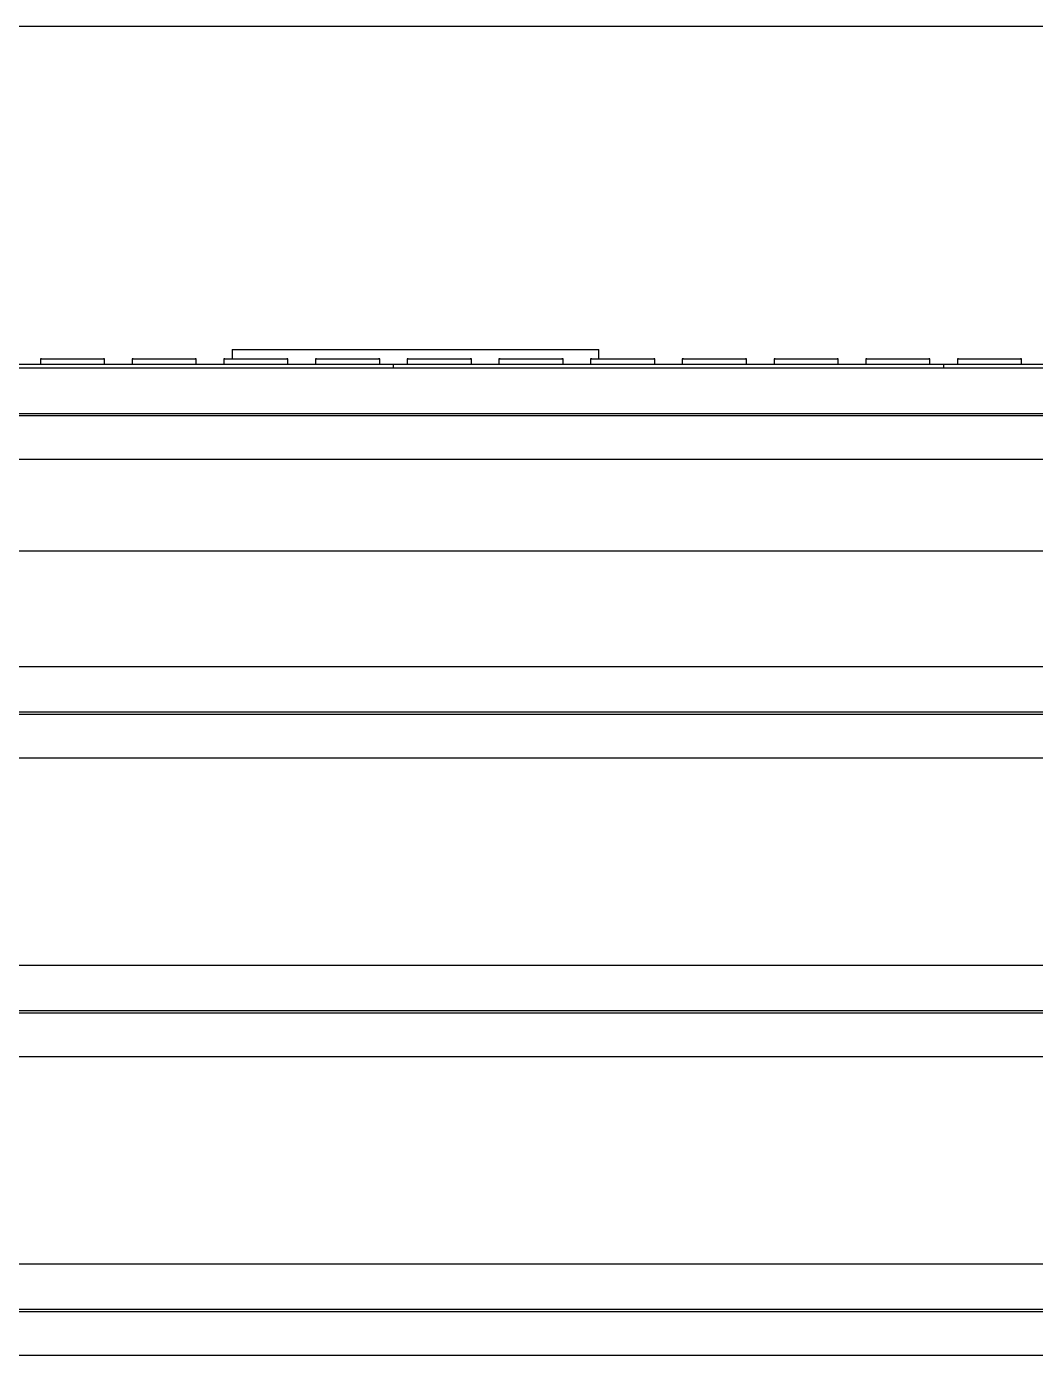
# Model space of a CAD drawing. Header units: millimetres. Extents: x 663313 to 1226001, y 1431724 to 1620898.
# Drawn here: x 808759 to 809309, y 1509406 to 1510131 of the extents above; entities that cross this region are included whole.
import ezdxf

# ---------------------------------------------------------------- set-up
doc = ezdxf.new("R2010")
doc.units = ezdxf.units.MM
for name, pattern in [('CENTER', [50.8, 31.75, -6.35, 6.35, -6.35]), ('DPA_Grid _ Level 100', [1000, 550, -160, 130, -160]), ('TA_GL_000.70000', [1.925, 0.7, -0.175, 0.175, -0.175, 0.7])]:
    doc.linetypes.add(name, pattern=pattern)
doc.layers.add('000 - 0_HIDE_OBJ_FRAMING_DEF_SUB', color=7, linetype='Continuous', plot=False)
for name, color, linetype in [('000 - 0_SYM_DWG_GRIDLINE_MAIN_COLOR_251', 7, 'Continuous'), ('000 - CONCRETE_EX_BUILDING_SUB_COLOR_251', 7, 'Continuous'), ('000 - GRID', 7, 'CENTER')]:
    doc.layers.add(name, color=color, linetype=linetype)
doc.styles.add('TA', font='', dxfattribs={"height": 4.5})
doc.styles.get('TA').set_extended_font_data('Cordia New')

# ---------------------------------------------------------------- blocks, each defined once
blk = doc.blocks.new('*U4807')
at = {"layer": '000 - 0_SYM_DWG_GRIDLINE_MAIN_COLOR_251', "color": 7, "linetype": 'ByBlock', "ltscale": 5}
blk.add_line((12, 0), (-308, 0), dxfattribs=at)
at = {"color": 7, "style": 'TA', "flags": 1}
blk.add_attdef('LOCATION', (6, -6), '', height=4.5, rotation=270, dxfattribs=at)
blk = doc.blocks.new('W-1-PP18-ST_ENT4_REV00_20260602-143416_ELEVATION_1_DIMS')
at = {"layer": '000 - GRID', "color": 7, "linetype": 'TA_GL_000.70000', "xscale": 50, "yscale": 50, "zscale": 50, "rotation": 180}
blk.add_blockref('*U4807', (0, 102340), dxfattribs=at)
blk = doc.blocks.new('DR_Door-Overhead-Rolling - RS-24526168-ENT 4 ELE-1 sheet')
at = {"layer": '000 - CONCRETE_EX_BUILDING_SUB_COLOR_251', "color": 7}
blk.add_line((1807073.81, 102526.11), (1805109.09, 102526.11), dxfattribs=at)
blk = doc.blocks.new('DPA_GM-Stoplogs Line Based 250_post100_A  - Base 250 one plate-20236541-ENT 4 ELE-1 sheet')
at = {"layer": '000 - CONCRETE_EX_BUILDING_SUB_COLOR_251', "color": 7}
for p, q in [((1806193.229863, 102350), (1806393.229863, 102350)), ((1806193.229863, 102350), (1806193.229863, 102345)), ((1806393.229863, 102345), (1806393.229863, 102350))]:
    blk.add_line(p, q, dxfattribs=at)
blk = doc.blocks.new('DPA_GM_Tactile Tile Line Base - Decision Tactile-22558785-ENT 4 ELE-1 sheet')
at = {"layer": '000 - CONCRETE_EX_BUILDING_SUB_COLOR_251', "color": 7}
for p, q in [((1805981.19, 102342), (1806281.19, 102342)), ((1806088.69, 102345), (1806088.69, 102342)), ((1806089.29, 102345), (1806088.69, 102345)), ((1806088.69, 102345), (1806089.29, 102345)), ((1806088.69, 102345), (1806088.69, 102342)), ((1806089.29, 102345), (1806088.69, 102345)), ((1806088.69, 102345), (1806089.29, 102345)), ((1806088.69, 102345), (1806088.69, 102342)), ((1806089.29, 102345), (1806088.69, 102345)), ((1806088.69, 102345), (1806089.29, 102345)), ((1806088.69, 102345), (1806088.69, 102342)), ((1806089.29, 102345), (1806088.69, 102345)), ((1806088.69, 102345), (1806089.29, 102345)), ((1806088.69, 102345), (1806088.69, 102342)), ((1806089.29, 102345), (1806088.69, 102345)), ((1806088.69, 102345), (1806089.29, 102345)), ((1806088.69, 102345), (1806088.69, 102342)), ((1806089.29, 102345), (1806088.69, 102345)), ((1806088.69, 102345), (1806106.19, 102345)), ((1806106.19, 102345), (1806123.69, 102345)), ((1806123.69, 102345), (1806123.09, 102345)), ((1806123.09, 102345), (1806123.69, 102345)), ((1806123.69, 102345), (1806123.09, 102345)), ((1806123.09, 102345), (1806123.69, 102345)), ((1806123.69, 102345), (1806123.09, 102345)), ((1806123.09, 102345), (1806123.69, 102345)), ((1806123.69, 102345), (1806123.09, 102345)), ((1806123.09, 102345), (1806123.69, 102345)), ((1806123.69, 102345), (1806123.09, 102345)), ((1806123.09, 102345), (1806123.69, 102345)), ((1806123.69, 102345), (1806123.09, 102345)), ((1806123.69, 102342), (1806123.69, 102345)), ((1806123.69, 102342), (1806123.69, 102345)), ((1806123.69, 102342), (1806123.69, 102345)), ((1806123.69, 102342), (1806123.69, 102345)), ((1806123.69, 102342), (1806123.69, 102345)), ((1806123.69, 102342), (1806123.69, 102345)), ((1806138.69, 102345), (1806138.69, 102342)), ((1806139.29, 102345), (1806138.69, 102345)), ((1806138.69, 102345), (1806139.29, 102345)), ((1806138.69, 102345), (1806138.69, 102342)), ((1806139.29, 102345), (1806138.69, 102345)), ((1806138.69, 102345), (1806139.29, 102345)), ((1806138.69, 102345), (1806138.69, 102342)), ((1806139.29, 102345), (1806138.69, 102345)), ((1806138.69, 102345), (1806139.29, 102345)), ((1806138.69, 102345), (1806138.69, 102342)), ((1806139.29, 102345), (1806138.69, 102345)), ((1806138.69, 102345), (1806139.29, 102345)), ((1806138.69, 102345), (1806138.69, 102342)), ((1806139.29, 102345), (1806138.69, 102345)), ((1806138.69, 102345), (1806139.29, 102345)), ((1806138.69, 102345), (1806138.69, 102342)), ((1806139.29, 102345), (1806138.69, 102345)), ((1806138.69, 102345), (1806156.19, 102345)), ((1806156.19, 102345), (1806173.69, 102345)), ((1806173.69, 102345), (1806173.09, 102345)), ((1806173.09, 102345), (1806173.69, 102345)), ((1806173.69, 102345), (1806173.09, 102345)), ((1806173.09, 102345), (1806173.69, 102345)), ((1806173.69, 102345), (1806173.09, 102345)), ((1806173.09, 102345), (1806173.69, 102345)), ((1806173.69, 102345), (1806173.09, 102345)), ((1806173.09, 102345), (1806173.69, 102345)), ((1806173.69, 102345), (1806173.09, 102345)), ((1806173.09, 102345), (1806173.69, 102345)), ((1806173.69, 102345), (1806173.09, 102345)), ((1806173.69, 102342), (1806173.69, 102345)), ((1806173.69, 102342), (1806173.69, 102345)), ((1806173.69, 102342), (1806173.69, 102345)), ((1806173.69, 102342), (1806173.69, 102345)), ((1806173.69, 102342), (1806173.69, 102345)), ((1806173.69, 102342), (1806173.69, 102345)), ((1806188.69, 102345), (1806188.69, 102342)), ((1806189.29, 102345), (1806188.69, 102345)), ((1806188.69, 102345), (1806189.29, 102345)), ((1806188.69, 102345), (1806188.69, 102342)), ((1806189.29, 102345), (1806188.69, 102345)), ((1806188.69, 102345), (1806189.29, 102345)), ((1806188.69, 102345), (1806188.69, 102342)), ((1806189.29, 102345), (1806188.69, 102345)), ((1806188.69, 102345), (1806189.29, 102345)), ((1806188.69, 102345), (1806188.69, 102342)), ((1806189.29, 102345), (1806188.69, 102345)), ((1806188.69, 102345), (1806189.29, 102345)), ((1806188.69, 102345), (1806188.69, 102342)), ((1806189.29, 102345), (1806188.69, 102345)), ((1806188.69, 102345), (1806189.29, 102345)), ((1806188.69, 102345), (1806188.69, 102342)), ((1806189.29, 102345), (1806188.69, 102345)), ((1806188.69, 102345), (1806206.19, 102345)), ((1806206.19, 102345), (1806223.69, 102345)), ((1806223.69, 102345), (1806223.09, 102345)), ((1806223.09, 102345), (1806223.69, 102345)), ((1806223.69, 102345), (1806223.09, 102345)), ((1806223.09, 102345), (1806223.69, 102345)), ((1806223.69, 102345), (1806223.09, 102345)), ((1806223.09, 102345), (1806223.69, 102345)), ((1806223.69, 102345), (1806223.09, 102345)), ((1806223.09, 102345), (1806223.69, 102345)), ((1806223.69, 102345), (1806223.09, 102345)), ((1806223.09, 102345), (1806223.69, 102345)), ((1806223.69, 102345), (1806223.09, 102345)), ((1806223.69, 102342), (1806223.69, 102345)), ((1806223.69, 102342), (1806223.69, 102345)), ((1806223.69, 102342), (1806223.69, 102345)), ((1806223.69, 102342), (1806223.69, 102345)), ((1806223.69, 102342), (1806223.69, 102345)), ((1806223.69, 102342), (1806223.69, 102345)), ((1806238.69, 102345), (1806238.69, 102342)), ((1806239.29, 102345), (1806238.69, 102345)), ((1806238.69, 102345), (1806239.29, 102345)), ((1806238.69, 102345), (1806238.69, 102342)), ((1806239.29, 102345), (1806238.69, 102345)), ((1806238.69, 102345), (1806239.29, 102345)), ((1806238.69, 102345), (1806238.69, 102342)), ((1806239.29, 102345), (1806238.69, 102345)), ((1806238.69, 102345), (1806239.29, 102345)), ((1806238.69, 102345), (1806238.69, 102342)), ((1806239.29, 102345), (1806238.69, 102345)), ((1806238.69, 102345), (1806239.29, 102345)), ((1806238.69, 102345), (1806238.69, 102342)), ((1806239.29, 102345), (1806238.69, 102345)), ((1806238.69, 102345), (1806239.29, 102345)), ((1806238.69, 102345), (1806238.69, 102342)), ((1806239.29, 102345), (1806238.69, 102345)), ((1806238.69, 102345), (1806256.19, 102345)), ((1806256.19, 102345), (1806273.69, 102345)), ((1806273.69, 102345), (1806273.09, 102345)), ((1806273.09, 102345), (1806273.69, 102345)), ((1806273.69, 102345), (1806273.09, 102345)), ((1806273.09, 102345), (1806273.69, 102345)), ((1806273.69, 102345), (1806273.09, 102345)), ((1806273.09, 102345), (1806273.69, 102345)), ((1806273.69, 102345), (1806273.09, 102345)), ((1806273.09, 102345), (1806273.69, 102345)), ((1806273.69, 102345), (1806273.09, 102345)), ((1806273.09, 102345), (1806273.69, 102345)), ((1806273.69, 102345), (1806273.09, 102345)), ((1806273.69, 102342), (1806273.69, 102345)), ((1806273.69, 102342), (1806273.69, 102345)), ((1806273.69, 102342), (1806273.69, 102345)), ((1806273.69, 102342), (1806273.69, 102345)), ((1806273.69, 102342), (1806273.69, 102345)), ((1806273.69, 102342), (1806273.69, 102345)), ((1806281.19, 102342), (1806581.19, 102342)), ((1806281.19, 102340), (1806281.19, 102342)), ((1806281.19, 102340), (1806281.19, 102342)), ((1806288.69, 102345), (1806288.69, 102342)), ((1806289.29, 102345), (1806288.69, 102345)), ((1806288.69, 102345), (1806289.29, 102345)), ((1806288.69, 102345), (1806288.69, 102342)), ((1806289.29, 102345), (1806288.69, 102345)), ((1806288.69, 102345), (1806289.29, 102345)), ((1806288.69, 102345), (1806288.69, 102342)), ((1806289.29, 102345), (1806288.69, 102345)), ((1806288.69, 102345), (1806289.29, 102345)), ((1806288.69, 102345), (1806288.69, 102342)), ((1806289.29, 102345), (1806288.69, 102345)), ((1806288.69, 102345), (1806289.29, 102345)), ((1806288.69, 102345), (1806288.69, 102342)), ((1806289.29, 102345), (1806288.69, 102345)), ((1806288.69, 102345), (1806289.29, 102345)), ((1806288.69, 102345), (1806288.69, 102342)), ((1806289.29, 102345), (1806288.69, 102345)), ((1806288.69, 102345), (1806306.19, 102345)), ((1806306.19, 102345), (1806323.69, 102345)), ((1806323.69, 102345), (1806323.09, 102345)), ((1806323.09, 102345), (1806323.69, 102345)), ((1806323.69, 102345), (1806323.09, 102345)), ((1806323.09, 102345), (1806323.69, 102345)), ((1806323.69, 102345), (1806323.09, 102345)), ((1806323.09, 102345), (1806323.69, 102345)), ((1806323.69, 102345), (1806323.09, 102345)), ((1806323.09, 102345), (1806323.69, 102345)), ((1806323.69, 102345), (1806323.09, 102345)), ((1806323.09, 102345), (1806323.69, 102345)), ((1806323.69, 102345), (1806323.09, 102345)), ((1806323.69, 102342), (1806323.69, 102345)), ((1806323.69, 102342), (1806323.69, 102345)), ((1806323.69, 102342), (1806323.69, 102345)), ((1806323.69, 102342), (1806323.69, 102345)), ((1806323.69, 102342), (1806323.69, 102345)), ((1806323.69, 102342), (1806323.69, 102345)), ((1806338.69, 102345), (1806338.69, 102342)), ((1806339.29, 102345), (1806338.69, 102345)), ((1806338.69, 102345), (1806339.29, 102345)), ((1806338.69, 102345), (1806338.69, 102342)), ((1806339.29, 102345), (1806338.69, 102345)), ((1806338.69, 102345), (1806339.29, 102345)), ((1806338.69, 102345), (1806338.69, 102342)), ((1806339.29, 102345), (1806338.69, 102345)), ((1806338.69, 102345), (1806339.29, 102345)), ((1806338.69, 102345), (1806338.69, 102342)), ((1806339.29, 102345), (1806338.69, 102345)), ((1806338.69, 102345), (1806339.29, 102345)), ((1806338.69, 102345), (1806338.69, 102342)), ((1806339.29, 102345), (1806338.69, 102345)), ((1806338.69, 102345), (1806339.29, 102345)), ((1806338.69, 102345), (1806338.69, 102342)), ((1806339.29, 102345), (1806338.69, 102345)), ((1806338.69, 102345), (1806356.19, 102345)), ((1806356.19, 102345), (1806373.69, 102345)), ((1806373.69, 102345), (1806373.09, 102345)), ((1806373.09, 102345), (1806373.69, 102345)), ((1806373.69, 102345), (1806373.09, 102345)), ((1806373.09, 102345), (1806373.69, 102345)), ((1806373.69, 102345), (1806373.09, 102345)), ((1806373.09, 102345), (1806373.69, 102345)), ((1806373.69, 102345), (1806373.09, 102345)), ((1806373.09, 102345), (1806373.69, 102345)), ((1806373.69, 102345), (1806373.09, 102345)), ((1806373.09, 102345), (1806373.69, 102345)), ((1806373.69, 102345), (1806373.09, 102345)), ((1806373.69, 102342), (1806373.69, 102345)), ((1806373.69, 102342), (1806373.69, 102345)), ((1806373.69, 102342), (1806373.69, 102345)), ((1806373.69, 102342), (1806373.69, 102345)), ((1806373.69, 102342), (1806373.69, 102345)), ((1806373.69, 102342), (1806373.69, 102345)), ((1806388.69, 102345), (1806388.69, 102342)), ((1806389.29, 102345), (1806388.69, 102345)), ((1806388.69, 102345), (1806389.29, 102345)), ((1806388.69, 102345), (1806388.69, 102342)), ((1806389.29, 102345), (1806388.69, 102345)), ((1806388.69, 102345), (1806389.29, 102345)), ((1806388.69, 102345), (1806388.69, 102342)), ((1806389.29, 102345), (1806388.69, 102345)), ((1806388.69, 102345), (1806389.29, 102345)), ((1806388.69, 102345), (1806388.69, 102342)), ((1806389.29, 102345), (1806388.69, 102345)), ((1806388.69, 102345), (1806389.29, 102345)), ((1806388.69, 102345), (1806388.69, 102342)), ((1806389.29, 102345), (1806388.69, 102345)), ((1806388.69, 102345), (1806389.29, 102345)), ((1806388.69, 102345), (1806388.69, 102342)), ((1806389.29, 102345), (1806388.69, 102345)), ((1806388.69, 102345), (1806406.19, 102345)), ((1806406.19, 102345), (1806423.69, 102345)), ((1806423.69, 102345), (1806423.09, 102345)), ((1806423.09, 102345), (1806423.69, 102345)), ((1806423.69, 102345), (1806423.09, 102345)), ((1806423.09, 102345), (1806423.69, 102345)), ((1806423.69, 102345), (1806423.09, 102345)), ((1806423.09, 102345), (1806423.69, 102345)), ((1806423.69, 102345), (1806423.09, 102345)), ((1806423.09, 102345), (1806423.69, 102345)), ((1806423.69, 102345), (1806423.09, 102345)), ((1806423.09, 102345), (1806423.69, 102345)), ((1806423.69, 102345), (1806423.09, 102345)), ((1806423.69, 102342), (1806423.69, 102345)), ((1806423.69, 102342), (1806423.69, 102345)), ((1806423.69, 102342), (1806423.69, 102345)), ((1806423.69, 102342), (1806423.69, 102345)), ((1806423.69, 102342), (1806423.69, 102345)), ((1806423.69, 102342), (1806423.69, 102345)), ((1806438.69, 102345), (1806438.69, 102342)), ((1806439.29, 102345), (1806438.69, 102345)), ((1806438.69, 102345), (1806439.29, 102345)), ((1806438.69, 102345), (1806438.69, 102342)), ((1806439.29, 102345), (1806438.69, 102345)), ((1806438.69, 102345), (1806439.29, 102345)), ((1806438.69, 102345), (1806438.69, 102342)), ((1806439.29, 102345), (1806438.69, 102345)), ((1806438.69, 102345), (1806439.29, 102345)), ((1806438.69, 102345), (1806438.69, 102342)), ((1806439.29, 102345), (1806438.69, 102345)), ((1806438.69, 102345), (1806439.29, 102345)), ((1806438.69, 102345), (1806438.69, 102342)), ((1806439.29, 102345), (1806438.69, 102345)), ((1806438.69, 102345), (1806439.29, 102345)), ((1806438.69, 102345), (1806438.69, 102342)), ((1806439.29, 102345), (1806438.69, 102345)), ((1806438.69, 102345), (1806456.19, 102345)), ((1806456.19, 102345), (1806473.69, 102345)), ((1806473.69, 102345), (1806473.09, 102345)), ((1806473.09, 102345), (1806473.69, 102345)), ((1806473.69, 102345), (1806473.09, 102345)), ((1806473.09, 102345), (1806473.69, 102345)), ((1806473.69, 102345), (1806473.09, 102345)), ((1806473.09, 102345), (1806473.69, 102345)), ((1806473.69, 102345), (1806473.09, 102345)), ((1806473.09, 102345), (1806473.69, 102345)), ((1806473.69, 102345), (1806473.09, 102345)), ((1806473.09, 102345), (1806473.69, 102345)), ((1806473.69, 102345), (1806473.09, 102345)), ((1806473.69, 102342), (1806473.69, 102345)), ((1806473.69, 102342), (1806473.69, 102345)), ((1806473.69, 102342), (1806473.69, 102345)), ((1806473.69, 102342), (1806473.69, 102345)), ((1806473.69, 102342), (1806473.69, 102345)), ((1806473.69, 102342), (1806473.69, 102345)), ((1806488.69, 102345), (1806488.69, 102342)), ((1806489.29, 102345), (1806488.69, 102345)), ((1806488.69, 102345), (1806489.29, 102345)), ((1806488.69, 102345), (1806488.69, 102342)), ((1806489.29, 102345), (1806488.69, 102345)), ((1806488.69, 102345), (1806489.29, 102345)), ((1806488.69, 102345), (1806488.69, 102342)), ((1806489.29, 102345), (1806488.69, 102345)), ((1806488.69, 102345), (1806489.29, 102345)), ((1806488.69, 102345), (1806488.69, 102342)), ((1806489.29, 102345), (1806488.69, 102345)), ((1806488.69, 102345), (1806489.29, 102345)), ((1806488.69, 102345), (1806488.69, 102342)), ((1806489.29, 102345), (1806488.69, 102345)), ((1806488.69, 102345), (1806489.29, 102345)), ((1806488.69, 102345), (1806488.69, 102342)), ((1806489.29, 102345), (1806488.69, 102345)), ((1806488.69, 102345), (1806506.19, 102345)), ((1806506.19, 102345), (1806523.69, 102345)), ((1806523.69, 102345), (1806523.09, 102345)), ((1806523.09, 102345), (1806523.69, 102345)), ((1806523.69, 102345), (1806523.09, 102345)), ((1806523.09, 102345), (1806523.69, 102345)), ((1806523.69, 102345), (1806523.09, 102345)), ((1806523.09, 102345), (1806523.69, 102345)), ((1806523.69, 102345), (1806523.09, 102345)), ((1806523.09, 102345), (1806523.69, 102345)), ((1806523.69, 102345), (1806523.09, 102345)), ((1806523.09, 102345), (1806523.69, 102345)), ((1806523.69, 102345), (1806523.09, 102345)), ((1806523.69, 102342), (1806523.69, 102345)), ((1806523.69, 102342), (1806523.69, 102345)), ((1806523.69, 102342), (1806523.69, 102345)), ((1806523.69, 102342), (1806523.69, 102345)), ((1806523.69, 102342), (1806523.69, 102345)), ((1806523.69, 102342), (1806523.69, 102345)), ((1806538.69, 102345), (1806538.69, 102342)), ((1806539.29, 102345), (1806538.69, 102345)), ((1806538.69, 102345), (1806539.29, 102345)), ((1806538.69, 102345), (1806538.69, 102342)), ((1806539.29, 102345), (1806538.69, 102345)), ((1806538.69, 102345), (1806539.29, 102345)), ((1806538.69, 102345), (1806538.69, 102342)), ((1806539.29, 102345), (1806538.69, 102345)), ((1806538.69, 102345), (1806539.29, 102345)), ((1806538.69, 102345), (1806538.69, 102342)), ((1806539.29, 102345), (1806538.69, 102345)), ((1806538.69, 102345), (1806539.29, 102345)), ((1806538.69, 102345), (1806538.69, 102342)), ((1806539.29, 102345), (1806538.69, 102345)), ((1806538.69, 102345), (1806539.29, 102345)), ((1806538.69, 102345), (1806538.69, 102342)), ((1806539.29, 102345), (1806538.69, 102345)), ((1806538.69, 102345), (1806556.19, 102345)), ((1806556.19, 102345), (1806573.69, 102345)), ((1806573.69, 102345), (1806573.09, 102345)), ((1806573.09, 102345), (1806573.69, 102345)), ((1806573.69, 102345), (1806573.09, 102345)), ((1806573.09, 102345), (1806573.69, 102345)), ((1806573.69, 102345), (1806573.09, 102345)), ((1806573.09, 102345), (1806573.69, 102345)), ((1806573.69, 102345), (1806573.09, 102345)), ((1806573.09, 102345), (1806573.69, 102345)), ((1806573.69, 102345), (1806573.09, 102345)), ((1806573.09, 102345), (1806573.69, 102345)), ((1806573.69, 102345), (1806573.09, 102345)), ((1806573.69, 102342), (1806573.69, 102345)), ((1806573.69, 102342), (1806573.69, 102345)), ((1806573.69, 102342), (1806573.69, 102345)), ((1806573.69, 102342), (1806573.69, 102345)), ((1806573.69, 102342), (1806573.69, 102345)), ((1806573.69, 102342), (1806573.69, 102345)), ((1806581.19, 102342), (1806881.19, 102342)), ((1806581.19, 102340), (1806581.19, 102342)), ((1806581.19, 102340), (1806581.19, 102342)), ((1806588.69, 102345), (1806588.69, 102342)), ((1806589.29, 102345), (1806588.69, 102345)), ((1806588.69, 102345), (1806589.29, 102345)), ((1806588.69, 102345), (1806588.69, 102342)), ((1806589.29, 102345), (1806588.69, 102345)), ((1806588.69, 102345), (1806589.29, 102345)), ((1806588.69, 102345), (1806588.69, 102342)), ((1806589.29, 102345), (1806588.69, 102345)), ((1806588.69, 102345), (1806589.29, 102345)), ((1806588.69, 102345), (1806588.69, 102342)), ((1806589.29, 102345), (1806588.69, 102345)), ((1806588.69, 102345), (1806589.29, 102345)), ((1806588.69, 102345), (1806588.69, 102342)), ((1806589.29, 102345), (1806588.69, 102345)), ((1806588.69, 102345), (1806589.29, 102345)), ((1806588.69, 102345), (1806588.69, 102342)), ((1806589.29, 102345), (1806588.69, 102345)), ((1806588.69, 102345), (1806606.19, 102345)), ((1806606.19, 102345), (1806623.69, 102345)), ((1806623.69, 102345), (1806623.09, 102345)), ((1806623.09, 102345), (1806623.69, 102345)), ((1806623.69, 102345), (1806623.09, 102345)), ((1806623.09, 102345), (1806623.69, 102345)), ((1806623.69, 102345), (1806623.09, 102345)), ((1806623.09, 102345), (1806623.69, 102345)), ((1806623.69, 102345), (1806623.09, 102345)), ((1806623.09, 102345), (1806623.69, 102345)), ((1806623.69, 102345), (1806623.09, 102345)), ((1806623.09, 102345), (1806623.69, 102345)), ((1806623.69, 102345), (1806623.09, 102345)), ((1806623.69, 102342), (1806623.69, 102345)), ((1806623.69, 102342), (1806623.69, 102345)), ((1806623.69, 102342), (1806623.69, 102345)), ((1806623.69, 102342), (1806623.69, 102345)), ((1806623.69, 102342), (1806623.69, 102345)), ((1806623.69, 102342), (1806623.69, 102345))]:
    blk.add_line(p, q, dxfattribs=at)
blk = doc.blocks.new('W-1-PP18-ST_ENT4_REV00_20260602-144452_ELEVATION_1_EX')
at = {"layer": '000 - 0_HIDE_OBJ_FRAMING_DEF_SUB', "color": 7, "linetype": 'DPA_Grid _ Level 100'}
blk.add_line((-3849.1978, 102340), (32047.7924, 102340), dxfattribs=at)
at = {"layer": '000 - CONCRETE_EX_BUILDING_SUB_COLOR_251', "color": 7}
for p, q in [((7930.2815, 102340), (9895, 102340)), ((7930.2815, 102340), (9895, 102340)), ((9895, 102315), (7930.2815, 102315)), ((7930.2815, 102314), (9895, 102314)), ((9895, 102290), (7930.2815, 102290)), ((9895.2112, 102240), (7930.2815, 102240)), ((7930.2815, 102177.1429), (9895.173, 102177.1429)), ((9895.1578, 102152.1429), (7930.2815, 102152.1429)), ((7930.2815, 102151.1429), (9895.1572, 102151.1429)), ((9895.1426, 102127.1429), (7930.2815, 102127.1429)), ((7930.2815, 102014.2857), (9895.074, 102014.2857)), ((9895.0588, 101989.2857), (7930.2815, 101989.2857)), ((7930.2815, 101988.2857), (9895.0582, 101988.2857)), ((9895.0436, 101964.2857), (7930.2815, 101964.2857)), ((7930.2815, 101851.4286), (9895.2825, 101851.4286)), ((9895.153, 101826.4286), (7930.1643, 101826.4286)), ((7930.2252, 101825.4286), (9895.1529, 101825.4286)), ((9896.0396, 101801.4286), (7930.0627, 101801.4286))]:
    blk.add_line(p, q, dxfattribs=at)
for name in ['DR_Door-Overhead-Rolling - RS-24526168-ENT 4 ELE-1 sheet', 'DPA_GM-Stoplogs Line Based 250_post100_A  - Base 250 one plate-20236541-ENT 4 ELE-1 sheet', 'DPA_GM_Tactile Tile Line Base - Decision Tactile-22558785-ENT 4 ELE-1 sheet']:
    blk.add_blockref(name, (-1797178.8102, 0), dxfattribs=at)

msp = doc.modelspace()

# ---------------------------------------------------------------- block references
at = {"color": 7}
msp.add_blockref('W-1-PP18-ST_ENT4_REV00_20260602-143416_ELEVATION_1_DIMS', (799856.9923, 1407605.0011), dxfattribs=at)

# ---------------------------------------------------------------- next in the draw order: block references
msp.add_blockref('W-1-PP18-ST_ENT4_REV00_20260602-144452_ELEVATION_1_EX', (799856.9923, 1407605.0011), dxfattribs=at)

doc.saveas('drawing.dxf')
